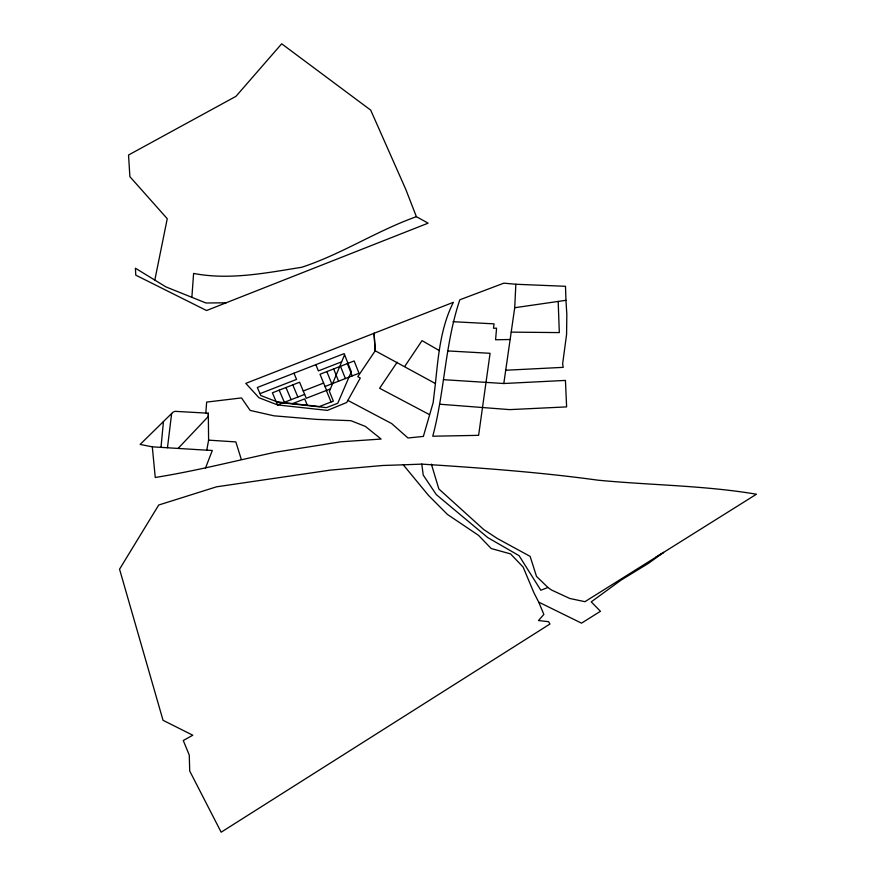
<?xml version="1.0" encoding="UTF-8"?>
<svg xmlns="http://www.w3.org/2000/svg" width="876" height="876" viewBox="0 0 876 876"><rect width="100%" height="100%" fill="white"/><g stroke="black" fill="none" stroke-linecap="round" stroke-linejoin="round"><path stroke-width="1.31" d="M443.42 379.669L503.799 383.513L514.716 307.728L515.844 284.251L503.864 283.156L459.834 299.789C444.899 343.929 444.778 391.353 432.755 436.226L478.614 435.328L490.078 353.302L447.943 350.937M191.877 297.15L193.607 273.432C229.589 280.353 266.03 272.951 301.683 267.279C341.476 254.27 376.855 230.738 416.385 216.679L428.112 223.161L206.539 310.52L135.78 275.163L135.408 268.209L165.914 286.89L205.969 302.997L226.205 302.8M205.827 413.034L206.648 402.095L241.502 397.912L250.153 410.417L274.002 415.826L316.97 419.407L350.882 420.677L365.423 426.437L381.104 439.051L340.83 441.8L274.845 452.312C235.096 460.907 195.545 471.047 155.249 477.475L152.304 446.837L140.116 444.439L173.021 412.158L175.101 411.337L208.313 413.209L208.597 440.146L206.78 450.198L152.304 446.837M435.416 383.546C438.263 355.963 440.661 327.449 453.374 302.308L245.795 383.381L258.978 397.748L277.593 404.931L327.449 410.395L346.71 402.489L360.277 378.038L357.78 376.669L375.224 350.783L374.052 333.285L375.224 350.783L435.416 383.546L433.149 402.675L423.371 436.412L407.997 437.989L391.703 423.59L347.871 400.409M161.009 447.231L163.462 421.531M167.469 447.691L171.641 413.505M154.844 279.948L167.25 218.704L129.889 176.678L128.531 155.019L235.962 96.338L281.689 43.8L370.69 110.113L405.829 189.479L416.385 216.679M205.433 468.222L212.321 450.461L206.78 450.198M344.586 354.78L329.387 391.342L333.362 401.109L319.411 406.53L277.254 401.898M404.832 366.277L422.024 340.633L439.347 350.608M397.189 362.204L379.615 388.265L429.426 414.589M178.2 448.315L208.346 416.45L208.313 413.209M655.697 557.344L663.614 552.406L648.35 563.41L621.15 580.054L591.234 601.867L600.443 611.295L581.511 623.154L538.707 602.119L533.911 592.778L523.125 567.068L510.566 553.906L491.206 548.529L478.537 535.367L447.461 514.453L428.561 495.477L403.267 464.817L382.746 465.485L330.372 470.116L216.503 486.826L158.72 505.025L119.552 569.192L163.035 720.291L192.797 735.227L183.27 740.505L189.26 755.079L189.72 771.022L221.157 832.2L549.953 624.019L548.551 621.675L538.477 620.547L543.876 614.415L538.707 602.119M259.997 393.652L296.548 379.407L293.964 373.198M341.574 361.843L318.382 370.898L315.842 364.668M303.238 391.003L323.616 383.064M304.662 394.397L277.582 404.942L272.381 392.82L299.581 382.221L306.272 398.273L330.438 388.878M325.007 386.48L358.996 373.253L354.156 360.945L320.014 374.249L326.595 390.368M292.617 403.584L304.695 398.887L307.323 405.205M421.794 464.116C480.563 467.915 539.397 472.12 597.76 480.157C650.616 485.271 704.008 485.37 756.448 494.217L584.916 601.692L569.718 598.45L551.398 589.964L547.949 587.489L540.831 590.238L519.063 555.658L487.768 537.59L436.314 494.622L423.228 475.099L421.794 464.116L403.267 464.817M514.716 307.728L565.962 300.304L565.491 286.299L515.844 284.251M505.704 370.241L563.224 367.351L562.633 363.879L566.575 334.501L566.827 314.418L565.962 300.304M503.799 383.513L565.436 380.414L566.619 406.891L509.657 409.618L439.96 404.241M510.139 339.505L495.575 339.779L496.572 328.193L493.473 328.248L494.064 323.857L453.056 321.7M511.201 332.124L559.326 332.595L558.176 301.432M208.597 440.146L235.841 441.92L241.283 459.342M547.949 587.489L536.506 576.408L530.144 556.391L497.185 538.422L483.705 529.531L438.854 488.972L431.375 464.127M279.181 390.17L284.35 402.303M285.97 387.52L291.117 399.675M292.77 384.871L297.884 397.036M326.354 390.466L331.062 402.007M326.836 371.588L331.796 383.841M333.668 368.927L338.585 381.191M340.49 366.267L345.385 378.552M347.323 363.606L352.185 375.903M351.298 371.752L337.775 403.256L326.474 407.636L278.459 402.369L260.818 395.536L257.325 387.499L344.126 353.63L351.298 371.752"/></g></svg>
